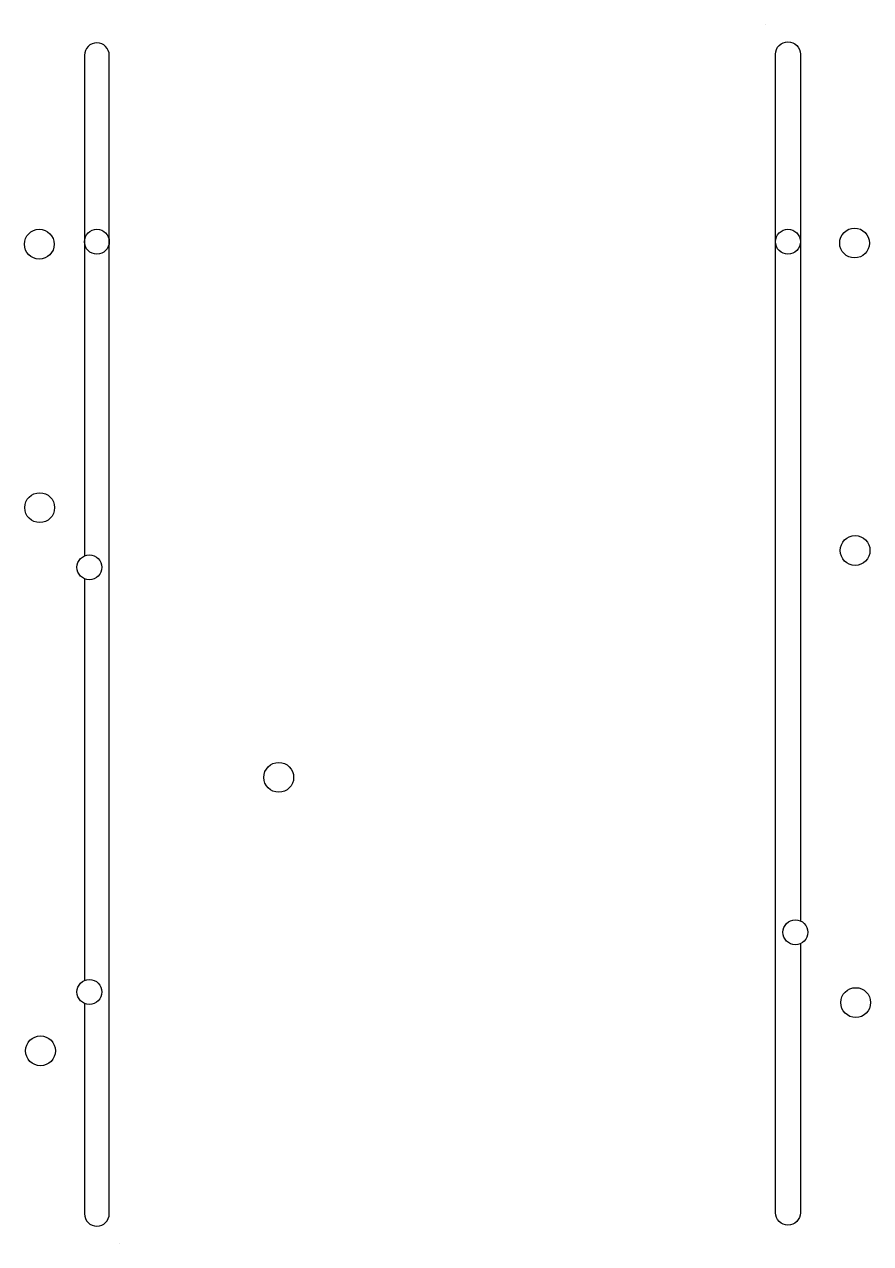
# Model space of a CAD drawing. Header units: centimetres. Extents: x 22.6 to 31.1, y 5 to 17.3.
import ezdxf

# ---------------------------------------------------------------- set-up
doc = ezdxf.new("R2010")
doc.units = ezdxf.units.CM
doc.header["$MEASUREMENT"] = 0
doc.layers.add('Protectie plastic', color=250, linetype='Continuous')

msp = doc.modelspace()

# ---------------------------------------------------------------- linework, layer by layer
at = {"layer": 'Protectie plastic'}
for p, q in [((30.088, 17.254), (30.088, 17.255)), ((23.588, 4.994), (23.588, 4.995))]:
    msp.add_line(p, q, dxfattribs=at)
for points in [[(23.238, 7.411), (23.238, 5.294, 1), (23.488, 5.294), (23.488, 16.944, 1), (23.238, 16.944), (23.238, 11.909)], [(30.438, 8.01), (30.438, 5.305, -1), (30.188, 5.305), (30.188, 16.955, -1), (30.438, 16.955), (30.438, 8.24)]]:
    msp.add_lwpolyline(points, format="xyb", dxfattribs=at)
msp.add_lwpolyline([(23.238, 11.68), (23.238, 7.64)], dxfattribs=at)
for centre, radius in [((30.983, 15.056), 0.15), ((22.784, 15.044), 0.15), ((23.363, 15.069), 0.125), ((30.313, 15.069), 0.125), ((22.788, 12.395), 0.15), ((30.988, 11.964), 0.15), ((23.288, 11.795), 0.125), ((25.192, 9.683), 0.15), ((30.388, 8.125), 0.125), ((23.288, 7.525), 0.125), ((30.994, 7.418), 0.15), ((22.796, 6.933), 0.15)]:
    msp.add_circle(centre, radius, dxfattribs=at)

doc.saveas('drawing.dxf')
